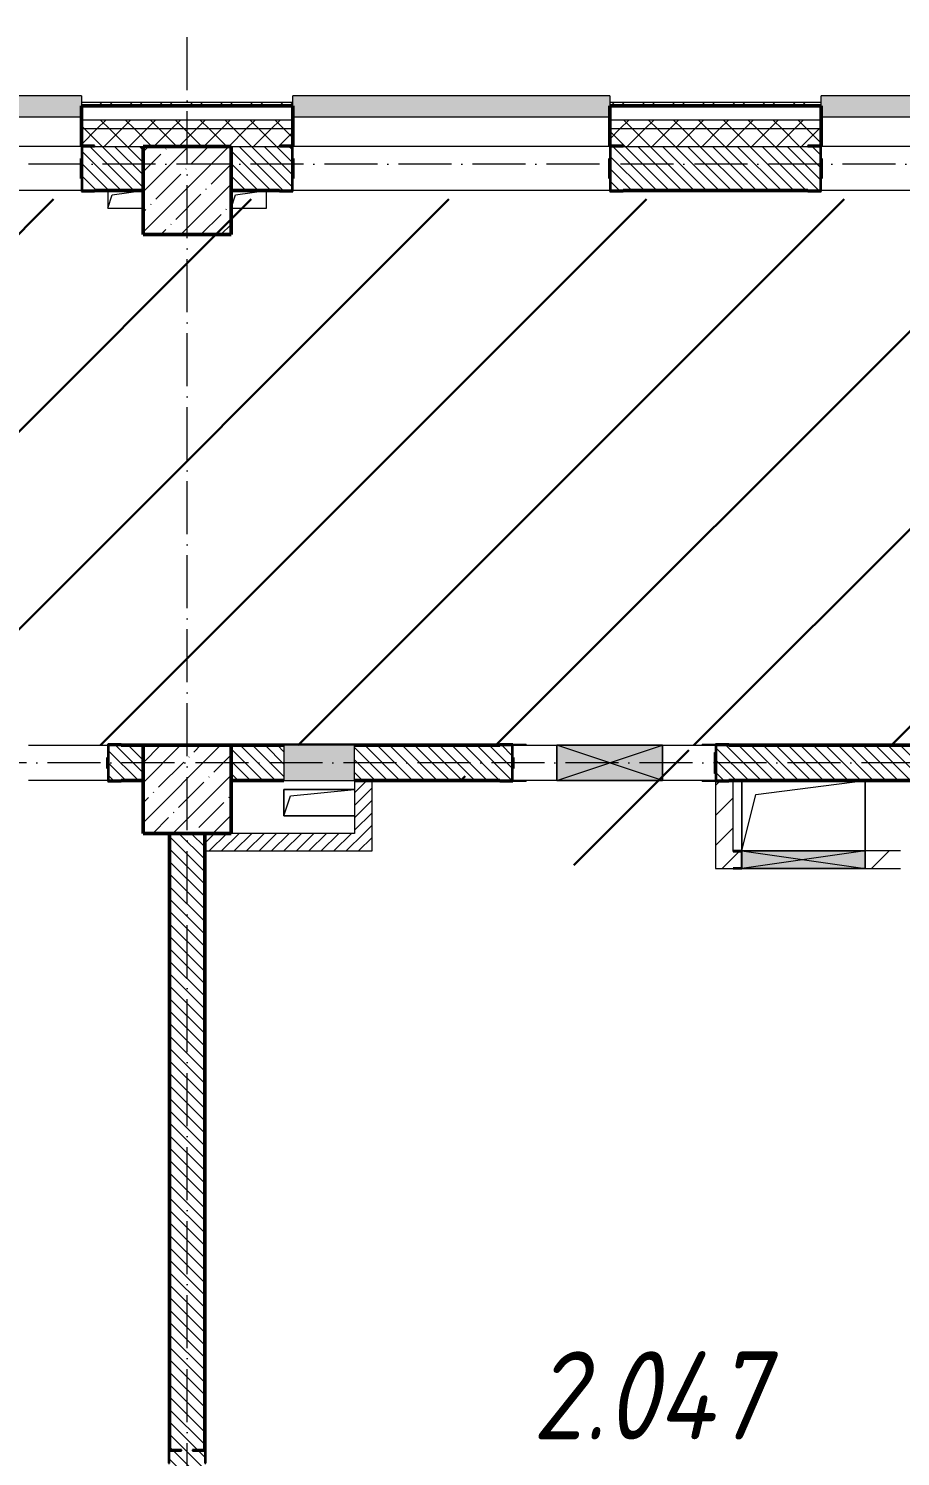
# Model space of a CAD drawing. Header units: millimetres. Extents: x 35697 to 388678, y -91946 to 171347.
# Drawn here: x 86960 to 91910, y 65757 to 73864 of the extents above; entities that cross this region are included whole.
import ezdxf

# ---------------------------------------------------------------- set-up
doc = ezdxf.new("R2010")
doc.units = ezdxf.units.MM
doc.linetypes.add('50_200_ШТРИХ_1Т_ш5_п1_п1_', pattern=[700, 500, -100, 0, -100])
for name, color, linetype, lineweight in [('2.1) ПГП окна 2.8 м', 5, 'Continuous', 30), ('3.1) ЖБ окна 1.2 м', 102, 'Continuous', 30), ('A-DETL-GENF-OTLN', 7, 'Continuous', 9), ('A-FLOR-____-OTLN', 7, 'Continuous', 9), ('A-GENM-____-MCUT', 7, 'Continuous', 25), ('A-GENM-____-OTLN', 7, 'Continuous', 9), ('A-GENM-____-OTLN-1', 7, 'Continuous', 25), ('A-GLAZ-____-OTLN', 7, 'Continuous', 9), ('A-WALL-____-MCUT-2', 7, 'Continuous', 50), ('A-WALL-____-MCUT-3', 7, 'Continuous', 9), ('A-WALL-____-OTLN', 7, 'Continuous', 9), ('A-WALL-____-PATT-1', 7, 'Continuous', 9), ('A-WALL-FNSH-MCUT-1', 7, 'Continuous', 9), ('I-WALL-____-OTLN', 7, 'Continuous', 9), ('S-COLS-____-MCUT', 7, 'Continuous', 50), ('S-COLS-____-OTLN', 7, 'Continuous', 9), ('S-GRID-____-OTLN-1', 7, '50_200_ШТРИХ_1Т_ш5_п1_п1_', 9), ('Марки помещений', 7, 'Continuous', 9)]:
    doc.layers.add(name, color=color, linetype=linetype, lineweight=lineweight)
doc.layers.add('A-GLAZ-____-OTLN-1', color=7, linetype='Continuous', lineweight=9, true_color=0xc0c0c0)
doc.styles.add('ISOCPEUR_I_3', font='isocpeui.ttf', dxfattribs={"width": 0.85, "height": 2.2})
pattern_1 = [(45, (50979.8, 168109.95), (-561.266, 561.266), [])]
pattern_2 = [(135, (43259.71, 63713.66), (-35.35534, -35.35534), [])]
pattern_3 = [(45, (43259.71, 63713.66), (-70.71068, 70.71068), []), (135, (43259.71, 63713.66), (-70.71068, -70.71068), [])]
pattern_4 = [(45, (43259.71, 63713.66), (-35.35534, 35.35534), [])]
pattern_5 = [(45, (43259.71, 63713.66), (-84.8528, 84.8528), [])]

# ---------------------------------------------------------------- blocks, each defined once
blk = doc.blocks.new('BSC_Колонна _Прямоугольная - 500х500-V90-АР1_План отверстий 2 этажа в осях 1-64_А-ГГ')
at = {"layer": 'S-COLS-____-OTLN'}
h = blk.add_hatch(dxfattribs=at)
h.set_pattern_fill('FP_119', color=256, style=0, pattern_type=2)
h.set_pattern_definition([(45, (-44600, -5831.04), (-114.04925, 114.04925), []), (45, (-44485.95, -5831.04), (-114.04925, 114.04925), [201.613, -40.323, 3.353, -36.97])])
h.paths.add_polyline_path([(-250, -250), (250, -250), (250, 250), (-250, 250)], flags=0)
at = {"layer": 'S-COLS-____-MCUT'}
for p, q in [((250, 250), (-250, 250)), ((-250, 250), (-250, -250)), ((250, -250), (250, 250)), ((-250, -250), (250, -250))]:
    blk.add_line(p, q, dxfattribs=at)
blk = doc.blocks.new('Фахверк_СКБ_Уголок - 250_2700-27497298-АР1_План отверстий 2 этажа в осях 1-64_А-ГГ')
at = {"layer": 'A-GENM-____-MCUT'}
for p, q in [((200, 181), (125, 181)), ((125, 181), (125, 106)), ((131, 106), (131, 175)), ((131, 175), (200, 175)), ((200, 175), (200, 181)), ((125, 106), (131, 106)), ((131, -6), (125, -6)), ((125, -6), (125, -81)), ((125, -81), (200, -81)), ((131, -75), (131, -6)), ((200, -75), (131, -75)), ((200, -81), (200, -75))]:
    blk.add_line(p, q, dxfattribs=at)
blk = doc.blocks.new('154_Стойка_СКБ_Уголок - СМ-2180_200-28268025-АР1_План отверстий 2 этажа в осях 1-64_А-ГГ')
at = {"layer": 'A-GENM-____-MCUT'}
for p, q in [((125, 156), (125, 81)), ((200, 156), (125, 156)), ((131, 81), (131, 150)), ((131, 150), (200, 150)), ((200, 150), (200, 156)), ((125, 81), (131, 81)), ((131, 19), (125, 19)), ((125, 19), (125, -56)), ((131, -50), (131, 19)), ((125, -56), (200, -56)), ((200, -50), (131, -50)), ((200, -56), (200, -50))]:
    blk.add_line(p, q, dxfattribs=at)
blk = doc.blocks.new('Стойка_Влож_Уголок_Опорный - Уголок-28213941-АР1_План отверстий 2 этажа в осях 1-64_А-ГГ')
at = {"layer": 'A-GENM-____-OTLN'}
for p, q in [((-212, -6), (-212, 0)), ((0, 0), (0, -6)), ((-212, -75), (-212, -6)), ((-212, -6), (-206, -6)), ((-212, -75), (-206, -75)), ((-6, -6), (0, -6)), ((-6, -75), (0, -75)), ((0, -6), (0, -75))]:
    blk.add_line(p, q, dxfattribs=at)
blk = doc.blocks.new('Стойка_Влож_Полоса боковая - Полоса-V142-АР1_План отверстий 2 этажа в осях 1-64_А-ГГ')
at = {"layer": 'A-GENM-____-OTLN'}
for p, q in [((-5, 60), (0, 60)), ((-5, -60), (-5, 60)), ((0, -60), (-5, -60))]:
    blk.add_line(p, q, dxfattribs=at)
blk = doc.blocks.new('Фахверк_СКБ_Уголок - 200_3960-28268576-АР1_План отверстий 2 этажа в осях 1-64_А-ГГ')
at = {"layer": 'A-GENM-____-MCUT'}
for p, q in [((200, 156), (125, 156)), ((125, 156), (125, 81)), ((131, 81), (131, 150)), ((131, 150), (200, 150)), ((200, 150), (200, 156)), ((125, 81), (131, 81)), ((131, 19), (125, 19)), ((125, 19), (125, -56)), ((131, -50), (131, 19)), ((125, -56), (200, -56)), ((200, -50), (131, -50)), ((200, -56), (200, -50))]:
    blk.add_line(p, q, dxfattribs=at)
blk = doc.blocks.new('Фахверк_СКБ_Уголок - 200_3550-28267367-АР1_План отверстий 2 этажа в осях 1-64_А-ГГ')
at = {"layer": 'A-GENM-____-MCUT'}
for p, q in [((200, 156), (125, 156)), ((125, 156), (125, 81)), ((131, 81), (131, 150)), ((131, 150), (200, 150)), ((200, 150), (200, 156)), ((125, 81), (131, 81)), ((131, 19), (125, 19)), ((125, 19), (125, -56)), ((131, -50), (131, 19)), ((125, -56), (200, -56)), ((200, -50), (131, -50)), ((200, -56), (200, -50))]:
    blk.add_line(p, q, dxfattribs=at)
blk = doc.blocks.new('AR_Отверстие Ниша - Лючок-32403954-АР1_План отверстий 2 этажа в осях 1-64_А-ГГ')
at = {"layer": 'A-GLAZ-____-OTLN'}
blk.add_hatch(color=256, dxfattribs=at).paths.add_polyline_path([(-200, 100), (-200, -100), (200, -100), (200, 100)], flags=0)
for p, q in [((200, 100), (-200, 100)), ((-200, 100), (-200, -100)), ((200, -100), (200, 100)), ((-200, -100), (200, -100))]:
    blk.add_line(p, q, dxfattribs=at)
blk = doc.blocks.new('Л_Общий_Лючок - Лючок-29677405-АР1_План отверстий 2 этажа в осях 1-64_А-ГГ')
at = {"layer": 'A-GLAZ-____-OTLN-1'}
blk.add_hatch(color=256, dxfattribs=at).paths.add_polyline_path([(400, 0), (424, 0), (424, 6), (-24, 6), (-24, 0), (0, 0)], flags=0)
at = {"layer": 'A-GLAZ-____-OTLN'}
for p, q in [((424, 6), (-24, 6)), ((-24, 6), (-24, 0)), ((424, 6), (424, 0))]:
    blk.add_line(p, q, dxfattribs=at)
blk = doc.blocks.new('AR_Отверстие прямоугольное _в плите_ - AR_Отверстие прямоугольное _в плите_-V155-АР1_План отверстий 2 этажа в осях 1-64_А-ГГ')
at = {"layer": 'A-GENM-____-OTLN'}
for p, q in [((200, 75), (-200, 75)), ((-200, 75), (-200, -75)), ((-200, -75), (-162.5, 37.5)), ((-162.5, 37.5), (200, 75)), ((-200, -75), (200, -75))]:
    blk.add_line(p, q, dxfattribs=at)
blk = doc.blocks.new('AR_Отверстие прямоугольное _в плите_ - AR_Отверстие прямоугольное _в плите_-V165-АР1_План отверстий 2 этажа в осях 1-64_А-ГГ')
at = {"layer": 'A-GENM-____-OTLN'}
for p, q in [((-100, 50), (-100, -50)), ((-100, -50), (-75, 25)), ((-75, 25), (100, 50)), ((-100, -50), (100, -50))]:
    blk.add_line(p, q, dxfattribs=at)
blk = doc.blocks.new('AR_Отверстие прямоугольное _в плите_ - AR_Отверстие прямоугольное _в плите_-V166-АР1_План отверстий 2 этажа в осях 1-64_А-ГГ')
at = {"layer": 'A-GENM-____-OTLN'}
for p, q in [((-100, -50), (-75, 25)), ((-75, 25), (100, 50)), ((100, -50), (100, 50)), ((-100, -50), (100, -50))]:
    blk.add_line(p, q, dxfattribs=at)
blk = doc.blocks.new('AR_Отверстие прямоугольное _в плите_ - AR_Отверстие прямоугольное _в плите_-30552525-АР1_План отверстий 2 этажа в осях 1-64_А-ГГ')
at = {"layer": 'A-GENM-____-OTLN'}
for p, q in [((-350, 200), (-350, -200)), ((-270, 120), (350, 200)), ((350, -200), (350, 200)), ((-350, -200), (-270, 120))]:
    blk.add_line(p, q, dxfattribs=at)
blk = doc.blocks.new('Отлив_СКБ - Отлив витража_120_НВФ-31885689-АР1_План отверстий 2 этажа в осях 1-64_А-ГГ')
at = {"layer": 'A-GLAZ-____-OTLN-1'}
for points in [[(1800, 2), (1800, 120), (0, 120), (0, 2), (1103.1, 2)], [(1103.1, 0), (1800, 0), (1800, 2), (0, 2), (0, 0)]]:
    blk.add_hatch(color=256, dxfattribs=at).paths.add_polyline_path(points, flags=0)
at = {"layer": 'A-GLAZ-____-OTLN'}
for p, q in [((0, 83), (0, 120)), ((1800, 120), (0, 120)), ((1800, 120), (1800, 83)), ((0, 2), (1800, 2)), ((1800, 0), (0, 0))]:
    blk.add_line(p, q, dxfattribs=at)
blk = doc.blocks.new('AR_Отверстие прямоугольное _в стене_ - AR_Отверстие прямоугольное _в стене__ОВ-36867292-АР1_План отверстий 2 этажа в осях 1-64_А-ГГ')
at = {"layer": 'A-GLAZ-____-OTLN'}
blk.add_hatch(color=256, dxfattribs=at).paths.add_polyline_path([(350, -50), (350, 50), (-350, 50), (-350, -50)], flags=0)
at = {"layer": 'A-DETL-GENF-OTLN'}
for p, q in [((-350, -50), (-350, 50)), ((-350, 50), (350, 50)), ((350, 50), (-350, -50)), ((-350, 50), (350, -50)), ((350, 50), (-350, 50)), ((-350, 50), (-350, -50)), ((350, 50), (350, -50)), ((350, -50), (350, 50)), ((350, -50), (-350, -50)), ((-350, -50), (350, -50))]:
    blk.add_line(p, q, dxfattribs=at)
blk = doc.blocks.new('AR_Отверстие прямоугольное _в стене_ - AR_Отверстие прямоугольное _в стене__ОВ-36868278-АР1_План отверстий 2 этажа в осях 1-64_А-ГГ')
at = {"layer": 'A-GLAZ-____-OTLN'}
blk.add_hatch(color=256, dxfattribs=at).paths.add_polyline_path([(-300, 100), (-300, -100), (300, -100), (300, 100)], flags=0)
at = {"layer": 'A-DETL-GENF-OTLN'}
for p, q in [((-300, -100), (-300, 100)), ((-300, 100), (300, 100)), ((300, 100), (-300, -100)), ((-300, 100), (300, -100)), ((300, 100), (-300, 100)), ((-300, 100), (-300, -100)), ((300, 100), (300, -100)), ((300, -100), (300, 100)), ((300, -100), (-300, -100)), ((-300, -100), (300, -100))]:
    blk.add_line(p, q, dxfattribs=at)
blk = doc.blocks.new('154_Фахверк_СКБ_Швеллер - Тип_100_3960_зеркало-V199-АР1_План отверстий 2 этажа в осях 1-64_А-ГГ')
at = {"layer": 'A-GENM-____-MCUT'}
for p, q in [((175, 50), (125, 50)), ((128, 47), (175, 47)), ((128, -47), (128, 47)), ((175, 47), (175, 50)), ((125, -50), (175, -50)), ((175, -47), (128, -47)), ((175, -50), (175, -47))]:
    blk.add_line(p, q, dxfattribs=at)
blk = doc.blocks.new('2этаж')
at = {"layer": 'S-GRID-____-OTLN-1', "color": 251, "ltscale": 0.6, "true_color": 0x636466}
for p, q in [((29008.3, 454533.3), (29008.3, 469166.5)), ((88482.7, 468397), (-20037.2, 468397)), ((74727.1, 464997), (-20260.4, 464997))]:
    blk.add_line(p, q, dxfattribs=at)

msp = doc.modelspace()

# ---------------------------------------------------------------- hatches: boundary and pattern name
at = {"layer": '2.1) ПГП окна 2.8 м'}
h = msp.add_hatch(dxfattribs=at)
h.set_pattern_fill('ANSI31', color=5, scale=250)
h.set_pattern_definition(pattern_1)
h.paths.add_polyline_path([(82109.7, 72894.7), (132259.7, 72894.7), (132259.7, 69794.7), (82109.7, 69794.7)])
h = msp.add_hatch(dxfattribs=at)
h.set_pattern_fill('ANSI31', color=5, scale=250)
h.set_pattern_definition(pattern_1)
h.paths.add_polyline_path([(118047.7, 69482.7), (115771.7, 69482.7), (115771.7, 69182.7), (115221.7, 69182.7), (115221.7, 68944.7), (118047.7, 68944.7)])
h.paths.add_polyline_path([(108449.7, 69482.7), (106229.7, 69482.7), (106229.7, 69082.7), (100809.7, 69082.7), (100809.7, 69482.7), (100071.7, 69482.7), (100071.7, 69082.7), (99347.7, 69082.7), (99347.7, 69482.7), (97221.7, 69482.7), (97221.7, 69082.7), (95121.7, 69082.7), (95121.7, 68944.7), (100199.7, 68944.7), (100199.7, 69362.1), (100679.7, 69362.1), (100679.7, 68944.7), (108449.7, 68944.7)])
h.paths.add_polyline_path([(113209.7, 69482.7), (112209.7, 69482.7), (112209.7, 68944.7), (113209.7, 68944.7)])
h.paths.add_polyline_path([(90859.7, 69784.7), (89393.2, 69613.7, -1), (89393.2, 69563.7), (90307.4, 68944.7), (90859.7, 68944.7)])
at = {"layer": 'A-WALL-____-PATT-1'}
h = msp.add_hatch(dxfattribs=at)
h.set_pattern_fill('FP_3', color=256, style=0, pattern_type=2)
h.set_pattern_definition([(45, (43259.71, 63713.66), (-85.53659, 85.53659), []), (45, (43316.74, 63713.66), (-85.53659, 85.53659), [])])
h.paths.add_polyline_path([(115124.7, 73424.7), (115124.7, 73444.7), (111259.7, 73444.7), (111259.7, 73424.7), (113944.6, 73424.7)], flags=0)
h.paths.add_polyline_path([(109459.7, 73424.7), (109459.7, 73444.7), (108259.7, 73444.7), (108259.7, 73424.7), (108642.2, 73424.7)], flags=0)
h.paths.add_polyline_path([(106459.7, 73424.7), (106459.7, 73444.7), (105259.7, 73444.7), (105259.7, 73424.7), (105991, 73424.7)], flags=0)
h.paths.add_polyline_path([(102456.1, 73424.7), (103459.7, 73424.7), (103459.7, 73444.7), (102259.7, 73444.7), (102259.7, 73424.7)], flags=0)
h.paths.add_polyline_path([(99804.9, 73424.7), (100459.7, 73424.7), (100459.7, 73444.7), (99259.7, 73444.7), (99259.7, 73424.7)], flags=0)
h.paths.add_polyline_path([(97459.7, 73424.7), (97459.7, 73444.7), (96259.7, 73444.7), (96259.7, 73424.7), (96270, 73424.7)], flags=0)
h.paths.add_polyline_path([(94459.7, 73424.7), (94459.7, 73444.7), (93259.7, 73444.7), (93259.7, 73424.7), (93618.8, 73424.7)], flags=0)
h.paths.add_polyline_path([(88459.7, 73424.7), (88459.7, 73444.7), (87259.7, 73444.7), (87259.7, 73424.7), (87432.6, 73424.7)], flags=0)
h.paths.add_polyline_path([(90259.7, 73424.7), (91459.7, 73424.7), (91459.7, 73444.7), (90259.7, 73444.7)], flags=0)
h.paths.add_polyline_path([(84259.7, 73424.7), (85459.7, 73424.7), (85459.7, 73444.7), (84259.7, 73444.7)], flags=0)
h.paths.add_polyline_path([(81594.7, 73424.7), (82459.7, 73424.7), (82459.7, 73444.7), (81594.7, 73444.7)], flags=0)
h = msp.add_hatch(dxfattribs=at)
h.set_pattern_fill('FP_1', color=256, style=0, pattern_type=2)
h.set_pattern_definition(pattern_3)
h.paths.add_polyline_path([(117609.7, 73294.7), (117609.7, 73344.7), (111259.7, 73344.7), (111259.7, 73294.7), (117479.5, 73294.7)], flags=0)
h.paths.add_polyline_path([(108642.2, 73294.7), (109459.7, 73294.7), (109459.7, 73344.7), (108259.7, 73344.7), (108259.7, 73294.7)], flags=0)
h.paths.add_polyline_path([(106459.7, 73294.7), (106459.7, 73344.7), (105259.7, 73344.7), (105259.7, 73294.7), (105991, 73294.7)], flags=0)
h.paths.add_polyline_path([(103459.7, 73294.7), (103459.7, 73344.7), (102259.7, 73344.7), (102259.7, 73294.7), (103339.8, 73294.7)], flags=0)
h.paths.add_polyline_path([(100459.7, 73294.7), (100459.7, 73344.7), (99259.7, 73344.7), (99259.7, 73294.7), (99804.9, 73294.7)], flags=0)
h.paths.add_polyline_path([(96259.7, 73294.7), (97459.7, 73294.7), (97459.7, 73344.7), (96259.7, 73344.7)], flags=0)
h.paths.add_polyline_path([(93259.7, 73294.7), (94459.7, 73294.7), (94459.7, 73344.7), (93259.7, 73344.7)], flags=0)
h.paths.add_polyline_path([(90967.6, 73294.7), (91459.7, 73294.7), (91459.7, 73344.7), (90259.7, 73344.7), (90259.7, 73294.7)], flags=0)
h.paths.add_polyline_path([(88459.7, 73294.7), (88459.7, 73344.7), (87259.7, 73344.7), (87259.7, 73294.7), (87432.6, 73294.7)], flags=0)
h.paths.add_polyline_path([(85459.7, 73294.7), (85459.7, 73344.7), (84259.7, 73344.7), (84259.7, 73294.7), (84781.4, 73294.7)], flags=0)
h.paths.add_polyline_path([(81059.7, 73294.7), (82459.7, 73294.7), (82459.7, 73344.7), (81059.7, 73344.7)], flags=0)
h.paths.add_polyline_path([(79259.7, 73294.7), (79259.7, 73344.7), (78059.7, 73344.7), (78059.7, 73294.7), (78595.3, 73294.7)], flags=0)
h.paths.add_polyline_path([(70259.7, 73294.7), (70259.7, 73344.7), (67089.7, 73344.7), (67089.7, 73294.7), (67990.5, 73294.7)], flags=0)
h = msp.add_hatch(dxfattribs=at)
h.set_pattern_fill('FP_1', color=256, style=0, pattern_type=2)
h.set_pattern_definition(pattern_3)
h.paths.add_polyline_path([(117609.7, 73194.7), (117609.7, 73294.7), (111259.7, 73294.7), (111259.7, 73200.7), (111334.7, 73200.7), (111334.7, 73194.7), (117479.5, 73194.7)], flags=0)
h.paths.add_polyline_path([(108642.2, 73194.7), (109384.7, 73194.7), (109384.7, 73200.7), (109459.7, 73200.7), (109459.7, 73294.7), (108259.7, 73294.7), (108259.7, 73200.7), (108334.7, 73200.7), (108334.7, 73194.7)], flags=0)
h.paths.add_polyline_path([(106384.7, 73194.7), (106384.7, 73200.7), (106459.7, 73200.7), (106459.7, 73294.7), (105259.7, 73294.7), (105259.7, 73200.7), (105334.7, 73200.7), (105334.7, 73194.7), (106109.7, 73194.7)], flags=0)
h.paths.add_polyline_path([(102609.7, 73194.7), (103384.7, 73194.7), (103384.7, 73200.7), (103459.7, 73200.7), (103459.7, 73294.7), (102259.7, 73294.7), (102259.7, 73200.7), (102334.7, 73200.7), (102334.7, 73194.7), (102456.1, 73194.7)], flags=0)
h.paths.add_polyline_path([(99804.9, 73194.7), (100384.7, 73194.7), (100384.7, 73200.7), (100459.7, 73200.7), (100459.7, 73294.7), (99259.7, 73294.7), (99259.7, 73200.7), (99334.7, 73200.7), (99334.7, 73194.7)], flags=0)
h.paths.add_polyline_path([(97109.7, 73194.7), (97384.7, 73194.7), (97384.7, 73200.7), (97459.7, 73200.7), (97459.7, 73294.7), (96259.7, 73294.7), (96259.7, 73200.7), (96334.7, 73200.7), (96334.7, 73194.7), (96609.7, 73194.7)], flags=0)
h.paths.add_polyline_path([(94109.7, 73194.7), (94384.7, 73194.7), (94384.7, 73200.7), (94459.7, 73200.7), (94459.7, 73294.7), (93259.7, 73294.7), (93259.7, 73200.7), (93334.7, 73200.7), (93334.7, 73194.7), (93618.8, 73194.7)], flags=0)
h.paths.add_polyline_path([(91384.7, 73194.7), (91384.7, 73200.7), (91459.7, 73200.7), (91459.7, 73294.7), (90259.7, 73294.7), (90259.7, 73200.7), (90334.7, 73200.7), (90334.7, 73194.7), (90967.6, 73194.7)], flags=0)
h.paths.add_polyline_path([(88384.7, 73194.7), (88384.7, 73200.7), (88459.7, 73200.7), (88459.7, 73294.7), (87259.7, 73294.7), (87259.7, 73200.7), (87334.7, 73200.7), (87334.7, 73194.7), (88109.7, 73194.7)], flags=0)
h.paths.add_polyline_path([(84334.7, 73194.7), (85384.7, 73194.7), (85384.7, 73200.7), (85459.7, 73200.7), (85459.7, 73294.7), (84259.7, 73294.7), (84259.7, 73200.7), (84334.7, 73200.7)], flags=0)
h.paths.add_polyline_path([(82109.7, 73194.7), (82384.7, 73194.7), (82384.7, 73200.7), (82459.7, 73200.7), (82459.7, 73294.7), (81059.7, 73294.7), (81059.7, 73194.7), (81559.7, 73194.7)], flags=0)
h.paths.add_polyline_path([(78595.3, 73194.7), (79184.7, 73194.7), (79184.7, 73200.7), (79259.7, 73200.7), (79259.7, 73294.7), (78059.7, 73294.7), (78059.7, 73194.7), (78559.7, 73194.7)], flags=0)
h.paths.add_polyline_path([(70184.7, 73194.7), (70184.7, 73200.7), (70259.7, 73200.7), (70259.7, 73294.7), (67089.7, 73294.7), (67089.7, 73194.7), (69559.7, 73194.7)], flags=0)
h = msp.add_hatch(dxfattribs=at)
h.set_pattern_fill('FP_6', color=256, style=0, pattern_type=2)
h.set_pattern_definition(pattern_2)
h.paths.add_polyline_path([(87265.7, 72944.7), (87609.7, 72944.7), (87609.7, 73194.7), (87265.7, 73194.7), (87265.7, 73125.7), (87259.7, 73125.7), (87259.7, 73013.7), (87265.7, 73013.7), (87265.7, 72949)], flags=0)
h.paths.add_polyline_path([(85384.7, 72944.7), (85453.7, 72944.7), (85453.7, 73013.7), (85459.7, 73013.7), (85459.7, 73125.7), (85453.7, 73125.7), (85453.7, 73194.7), (85109.7, 73194.7), (85109.7, 72944.7)], flags=0)
h = msp.add_hatch(dxfattribs=at)
h.set_pattern_fill('FP_6', color=256, style=0, pattern_type=2)
h.set_pattern_definition(pattern_2)
h.paths.add_polyline_path([(93334.7, 72944.7), (93609.7, 72944.7), (93609.7, 73194.7), (93265.7, 73194.7), (93265.7, 73125.7), (93259.7, 73125.7), (93259.7, 73013.7), (93265.7, 73013.7), (93265.7, 72944.7)], flags=0)
h.paths.add_polyline_path([(90334.7, 72944.7), (91453.7, 72944.7), (91453.7, 73013.7), (91459.7, 73013.7), (91459.7, 73125.7), (91453.7, 73125.7), (91453.7, 73194.7), (90265.7, 73194.7), (90265.7, 73125.7), (90259.7, 73125.7), (90259.7, 73013.7), (90265.7, 73013.7), (90265.7, 72944.7)], flags=0)
h.paths.add_polyline_path([(88384.7, 72944.7), (88453.7, 72944.7), (88453.7, 73013.7), (88459.7, 73013.7), (88459.7, 73125.7), (88453.7, 73125.7), (88453.7, 73194.7), (88109.7, 73194.7), (88109.7, 72944.7)], flags=0)
h = msp.add_hatch(dxfattribs=at)
h.set_pattern_fill('FP_6', color=256, style=0, pattern_type=2)
h.set_pattern_definition(pattern_2)
h.paths.add_polyline_path([(87484.7, 69594.7), (87609.7, 69594.7), (87609.7, 69794.7), (87415.7, 69794.7), (87415.7, 69725.7), (87409.7, 69725.7), (87409.7, 69663.7), (87415.7, 69663.7), (87415.7, 69594.7), (87432.6, 69594.7)], flags=0)
h.paths.add_polyline_path([(85665.2, 69594.7), (85703.7, 69594.7), (85703.7, 69663.7), (85709.7, 69663.7), (85709.7, 69725.7), (85703.7, 69725.7), (85703.7, 69794.7), (85109.7, 69794.7), (85109.7, 69594.7), (85634.7, 69594.7)], flags=0)
h = msp.add_hatch(dxfattribs=at)
h.set_pattern_fill('FP_6', color=256, style=0, pattern_type=2)
h.set_pattern_definition(pattern_2)
h.paths.add_polyline_path([(92735, 69594.7), (93609.7, 69594.7), (93609.7, 69794.7), (90865.7, 69794.7), (90865.7, 69725.7), (90859.7, 69725.7), (90859.7, 69663.7), (90865.7, 69663.7), (90865.7, 69594.7), (90967.6, 69594.7)], flags=0)
h.paths.add_polyline_path([(88809.7, 69594.7), (89703.7, 69594.7), (89703.7, 69663.7), (89709.7, 69663.7), (89709.7, 69725.7), (89703.7, 69725.7), (89703.7, 69794.7), (88809.7, 69794.7), (88809.7, 69682.2)], flags=0)
h.paths.add_polyline_path([(88109.7, 69594.7), (88409.7, 69594.7), (88409.7, 69794.7), (88109.7, 69794.7)], flags=0)
h = msp.add_hatch(dxfattribs=at)
h.set_pattern_fill('FP_5', color=256, style=0, pattern_type=2)
h.set_pattern_definition(pattern_4)
h.paths.add_polyline_path([(88909.7, 69294.7), (88909.7, 69594.7), (88809.7, 69594.7), (88809.7, 69294.7)], flags=0)
h = msp.add_hatch(dxfattribs=at)
h.set_pattern_fill('FP_4', color=256, style=0, pattern_type=2)
h.set_pattern_definition(pattern_5)
h.paths.add_polyline_path([(90959.7, 69094.7), (90959.7, 69594.7), (90934.7, 69594.7), (90934.7, 69588.7), (90859.7, 69588.7), (90859.7, 69094.7)], flags=0)
h = msp.add_hatch(dxfattribs=at)
h.set_pattern_fill('FP_6', color=256, style=0, pattern_type=2)
h.set_pattern_definition(pattern_2)
h.paths.add_polyline_path([(87759.7, 62294.7), (87959.7, 62294.7), (87959.7, 65788.7), (87890.7, 65788.7), (87890.7, 65794.7), (87959.7, 65794.7), (87959.7, 69294.7), (87759.7, 69294.7), (87759.7, 65794.7), (87828.7, 65794.7), (87828.7, 65788.7), (87759.7, 65788.7), (87759.7, 62729.6)], flags=0)
h = msp.add_hatch(dxfattribs=at)
h.set_pattern_fill('FP_5', color=256, style=0, pattern_type=2)
h.set_pattern_definition(pattern_4)
h.paths.add_polyline_path([(88109.7, 69194.7), (88909.7, 69194.7), (88909.7, 69294.7), (87959.7, 69294.7), (87959.7, 69194.7)], flags=0)
h = msp.add_hatch(dxfattribs=at)
h.set_pattern_fill('FP_4', color=256, style=0, pattern_type=2)
h.set_pattern_definition(pattern_5)
h.paths.add_polyline_path([(91709.7, 69094.7), (91909.7, 69094.7), (91909.7, 69194.7), (91709.7, 69194.7)], flags=0)
h.paths.add_polyline_path([(92735, 69094.7), (92809.7, 69094.7), (92809.7, 69194.7), (92609.7, 69194.7), (92609.7, 69094.7)], flags=0)
h.paths.add_polyline_path([(93759.7, 69094.7), (93759.7, 69194.7), (93159.7, 69194.7), (93159.7, 69094.7)], flags=0)
h.paths.add_polyline_path([(90961.2, 69097.7), (91006.7, 69097.7), (91006.7, 69191.7), (90959.7, 69191.7), (90959.7, 69097.7)], flags=0)
at = {"layer": 'S-COLS-____-OTLN'}
h = msp.add_hatch(dxfattribs=at)
h.set_pattern_fill('FP_25', color=256, style=0, pattern_type=2)
h.set_pattern_definition([(45, (43259.71, 63713.66), (-114.04925, 114.04925), []), (45, (43373.76, 63713.66), (-114.04925, 114.04925), [201.612, -40.322, 3.353, -36.97])])
h.paths.add_polyline_path([(87609.7, 72694.7), (88109.7, 72694.7), (88109.7, 73194.7), (87609.7, 73194.7), (87609.7, 73049.5)], flags=0)

# ---------------------------------------------------------------- linework, layer by layer
at = {"layer": 'A-FLOR-____-OTLN'}
for p, q in [((91009.6, 69194.7), (91009.6, 69594.7)), ((91709.6, 69594.7), (91709.6, 69194.7)), ((88409.7, 69544.7), (88809.7, 69544.7)), ((88409.7, 69394.7), (88409.7, 69544.7)), ((88809.7, 69394.7), (88409.7, 69394.7))]:
    msp.add_line(p, q, dxfattribs=at)
at = {"layer": 'A-WALL-____-MCUT-2'}
for p, q in [((88459.7, 73424.7), (87259.7, 73424.7)), ((87259.7, 73424.7), (87259.7, 73200.7)), ((88459.7, 73200.7), (88459.7, 73424.7)), ((91459.7, 73424.7), (90259.7, 73424.7)), ((90259.7, 73424.7), (90259.7, 73200.7)), ((91459.7, 73200.7), (91459.7, 73424.7)), ((87259.7, 73125.7), (87259.7, 73013.7)), ((87609.7, 73194.7), (88109.7, 73194.7)), ((87609.7, 72944.7), (87609.7, 73194.7)), ((88109.7, 73194.7), (88109.7, 72944.7)), ((88459.7, 73013.7), (88459.7, 73125.7)), ((90259.7, 73125.7), (90259.7, 73013.7)), ((91459.7, 73013.7), (91459.7, 73125.7)), ((87334.7, 72944.7), (87609.7, 72944.7)), ((88109.7, 72944.7), (88384.7, 72944.7)), ((90334.7, 72944.7), (91384.7, 72944.7)), ((87409.7, 69725.7), (87409.7, 69663.7)), ((87609.7, 69794.7), (87484.7, 69794.7)), ((88409.7, 69794.7), (88109.7, 69794.7)), ((89634.7, 69794.7), (88809.7, 69794.7)), ((89709.7, 69663.7), (89709.7, 69725.7)), ((90859.7, 69725.7), (90859.7, 69663.7)), ((93609.7, 69794.7), (90934.7, 69794.7)), ((87484.7, 69594.7), (87609.7, 69594.7)), ((88109.7, 69594.7), (88409.7, 69594.7)), ((88809.7, 69594.7), (89634.7, 69594.7)), ((90934.7, 69594.7), (93609.7, 69594.7)), ((87759.7, 69294.7), (87759.7, 65794.7)), ((87959.7, 65794.7), (87959.7, 69294.7))]:
    msp.add_line(p, q, dxfattribs=at)
at = {"layer": 'A-WALL-____-MCUT-3'}
for p, q in [((88459.7, 73344.7), (87259.7, 73344.7)), ((88459.7, 73294.7), (87259.7, 73294.7)), ((91459.7, 73344.7), (90259.7, 73344.7)), ((91459.7, 73294.7), (90259.7, 73294.7)), ((87334.7, 73194.7), (87609.7, 73194.7)), ((88109.7, 73194.7), (88384.7, 73194.7)), ((90334.7, 73194.7), (91384.7, 73194.7))]:
    msp.add_line(p, q, dxfattribs=at)
at = {"layer": 'A-WALL-____-OTLN'}
for p, q in [((87259.7, 73194.7), (85459.7, 73194.7)), ((90259.7, 73194.7), (88459.7, 73194.7)), ((93259.7, 73194.7), (91459.7, 73194.7)), ((87259.7, 72944.7), (85459.7, 72944.7)), ((90259.7, 72944.7), (88459.7, 72944.7)), ((93259.7, 72944.7), (91459.7, 72944.7))]:
    msp.add_line(p, q, dxfattribs=at)
at = {"layer": 'A-WALL-FNSH-MCUT-1'}
for p, q in [((88459.7, 73444.7), (87259.7, 73444.7)), ((87259.7, 73444.7), (87259.7, 73424.7)), ((88459.7, 73424.7), (88459.7, 73444.7)), ((91459.7, 73444.7), (90259.7, 73444.7)), ((90259.7, 73444.7), (90259.7, 73424.7)), ((91459.7, 73424.7), (91459.7, 73444.7)), ((88809.7, 69594.7), (88809.7, 69294.7)), ((88909.7, 69194.7), (88909.7, 69594.7)), ((90859.7, 69588.7), (90859.7, 69094.7)), ((90959.7, 69194.7), (90959.7, 69594.7)), ((88809.7, 69294.7), (88109.7, 69294.7)), ((87959.7, 69194.7), (88909.7, 69194.7)), ((91909.7, 69194.7), (91709.7, 69194.7)), ((90859.7, 69094.7), (90959.7, 69094.7)), ((91709.7, 69094.7), (91909.7, 69094.7))]:
    msp.add_line(p, q, dxfattribs=at)
at = {"layer": 'I-WALL-____-OTLN'}
for p, q in [((86959.7, 69794.7), (87409.7, 69794.7)), ((89709.7, 69794.7), (89959.7, 69794.7)), ((90559.7, 69794.7), (90859.7, 69794.7)), ((87409.7, 69594.7), (86959.7, 69594.7)), ((89959.7, 69594.7), (89709.7, 69594.7)), ((90859.7, 69594.7), (90559.7, 69594.7))]:
    msp.add_line(p, q, dxfattribs=at)
at = {"layer": 'S-COLS-____-MCUT'}
for p, q in [((88109.7, 73194.7), (87609.7, 73194.7)), ((87609.7, 73194.7), (87609.7, 72694.7)), ((88109.7, 72694.7), (88109.7, 73194.7)), ((87609.7, 72694.7), (88109.7, 72694.7))]:
    msp.add_line(p, q, dxfattribs=at)

# ---------------------------------------------------------------- block references
at = {"layer": '3.1) ЖБ окна 1.2 м'}
msp.add_blockref('2этаж', (58851.4, -395302.3), dxfattribs=at)
at = {"layer": 'A-GENM-____-OTLN'}
for name, p in [('AR_Отверстие прямоугольное _в плите_ - AR_Отверстие прямоугольное _в плите_-V165-АР1_План отверстий 2 этажа в осях 1-64_А-ГГ', (87509.7, 72894.7)), ('AR_Отверстие прямоугольное _в плите_ - AR_Отверстие прямоугольное _в плите_-V166-АР1_План отверстий 2 этажа в осях 1-64_А-ГГ', (88209.7, 72894.7)), ('Стойка_Влож_Полоса боковая - Полоса-V142-АР1_План отверстий 2 этажа в осях 1-64_А-ГГ', (90859.7, 69694.7)), ('AR_Отверстие прямоугольное _в плите_ - AR_Отверстие прямоугольное _в плите_-30552525-АР1_План отверстий 2 этажа в осях 1-64_А-ГГ', (91359.6, 69394.7)), ('AR_Отверстие прямоугольное _в плите_ - AR_Отверстие прямоугольное _в плите_-V155-АР1_План отверстий 2 этажа в осях 1-64_А-ГГ', (88609.7, 69469.7))]:
    msp.add_blockref(name, p, dxfattribs=at)
for p, rotation in [((89709.7, 69800.7), 89.99999999999955), ((90859.7, 69588.7), 269.9999999999995)]:
    msp.add_blockref('Стойка_Влож_Уголок_Опорный - Уголок-28213941-АР1_План отверстий 2 этажа в осях 1-64_А-ГГ', p, dxfattribs=dict(at, rotation=rotation))
at = {"layer": 'A-GENM-____-OTLN-1'}
for name, p in [('Фахверк_СКБ_Уголок - 250_2700-27497298-АР1_План отверстий 2 этажа в осях 1-64_А-ГГ', (87134.7, 73019.7)), ('Фахверк_СКБ_Уголок - 250_2700-27497298-АР1_План отверстий 2 этажа в осях 1-64_А-ГГ', (90134.7, 73019.7)), ('Фахверк_СКБ_Уголок - 200_3960-28268576-АР1_План отверстий 2 этажа в осях 1-64_А-ГГ', (87284.7, 69644.7)), ('154_Стойка_СКБ_Уголок - СМ-2180_200-28268025-АР1_План отверстий 2 этажа в осях 1-64_А-ГГ', (90734.7, 69644.7))]:
    msp.add_blockref(name, p, dxfattribs=at)
for name, p, rotation in [('Фахверк_СКБ_Уголок - 250_2700-27497298-АР1_План отверстий 2 этажа в осях 1-64_А-ГГ', (88584.7, 73119.7), 180), ('Фахверк_СКБ_Уголок - 250_2700-27497298-АР1_План отверстий 2 этажа в осях 1-64_А-ГГ', (91584.7, 73119.7), 180), ('154_Стойка_СКБ_Уголок - СМ-2180_200-28268025-АР1_План отверстий 2 этажа в осях 1-64_А-ГГ', (89834.7, 69744.7), 180), ('154_Фахверк_СКБ_Швеллер - Тип_100_3960_зеркало-V199-АР1_План отверстий 2 этажа в осях 1-64_А-ГГ', (91134.7, 69144.7), 180), ('Фахверк_СКБ_Уголок - 200_3550-28267367-АР1_План отверстий 2 этажа в осях 1-64_А-ГГ', (87809.7, 65919.7), 269.9999999999999)]:
    msp.add_blockref(name, p, dxfattribs=dict(at, rotation=rotation))
at = {"layer": 'A-GLAZ-____-OTLN'}
for name, p in [('Отлив_СКБ - Отлив витража_120_НВФ-31885689-АР1_План отверстий 2 этажа в осях 1-64_А-ГГ', (85459.7, 73361.7)), ('Отлив_СКБ - Отлив витража_120_НВФ-31885689-АР1_План отверстий 2 этажа в осях 1-64_А-ГГ', (88459.7, 73361.7)), ('Отлив_СКБ - Отлив витража_120_НВФ-31885689-АР1_План отверстий 2 этажа в осях 1-64_А-ГГ', (91459.7, 73361.7)), ('Л_Общий_Лючок - Лючок-29677405-АР1_План отверстий 2 этажа в осях 1-64_А-ГГ', (88409.7, 69794.7)), ('AR_Отверстие прямоугольное _в стене_ - AR_Отверстие прямоугольное _в стене__ОВ-36867292-АР1_План отверстий 2 этажа в осях 1-64_А-ГГ', (91359.7, 69144.7))]:
    msp.add_blockref(name, p, dxfattribs=at)
at = {"layer": 'A-GLAZ-____-OTLN', "rotation": 180}
for name, p in [('AR_Отверстие Ниша - Лючок-32403954-АР1_План отверстий 2 этажа в осях 1-64_А-ГГ', (88609.7, 69694.7)), ('AR_Отверстие прямоугольное _в стене_ - AR_Отверстие прямоугольное _в стене__ОВ-36868278-АР1_План отверстий 2 этажа в осях 1-64_А-ГГ', (90259.7, 69694.7))]:
    msp.add_blockref(name, p, dxfattribs=at)
at = {"layer": 'S-COLS-____-OTLN'}
msp.add_blockref('BSC_Колонна _Прямоугольная - 500х500-V90-АР1_План отверстий 2 этажа в осях 1-64_А-ГГ', (87859.7, 69544.7), dxfattribs=at)

# ---------------------------------------------------------------- texts
at = {"layer": 'Марки помещений', "insert": (89820, 66353.8), "char_height": 500, "width": 817.721, "attachment_point": 1, "style": 'ISOCPEUR_I_3'}
msp.add_mtext('2.047', dxfattribs=at)

doc.saveas('drawing.dxf')
